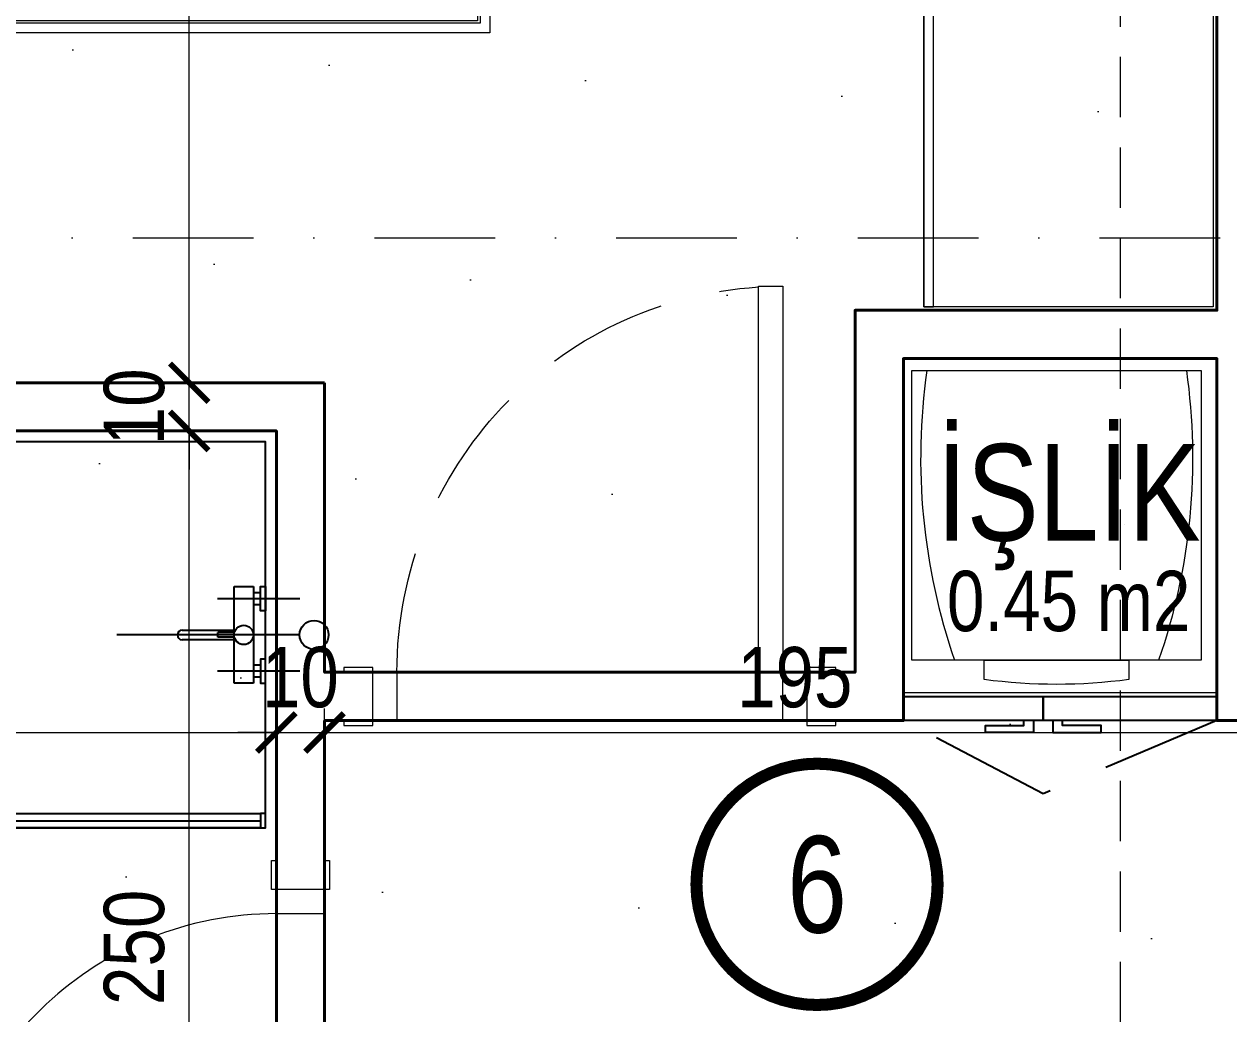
# Model space of a CAD drawing. Header units: centimetres. Extents: x 6300 to 11550, y 0 to 5300.
# Drawn here: x 9777.8 to 10027.6, y 2370.6 to 2575.7 of the extents above; entities that cross this region are included whole.
import ezdxf
from ezdxf.enums import TextEntityAlignment as Align
from ezdxf.xclip import XClip

# ---------------------------------------------------------------- set-up
doc = ezdxf.new("R2010")
doc.units = ezdxf.units.CM
doc.header["$LTSCALE"] = 100
doc.header["$XCLIPFRAME"] = 0
for name, pattern in [('D BLOK_AKS_NK$0$DASHDOT2', [0.5, 0.25, -0.125, 0, -0.125]), ('D BLOK_STA_NK$0$HIDDEN2', [0.1875, 0.125, -0.0625]), ('xref_1+1_B_PLAN$0$( Hidden )', [0.375, 0.25, -0.125]), ('xref_1+1_B_PLAN$0$HIDDEN', [0.375, 0.25, -0.125])]:
    doc.linetypes.add(name, pattern=pattern)
for name, color, linetype, lineweight in [('D BLOK_AKS_NK$0$MYD - AKS', 8, 'D BLOK_AKS_NK$0$DASHDOT2', 15), ('D BLOK_STA_NK$0$MYD - IZ-1', 8, 'D BLOK_STA_NK$0$HIDDEN2', 20), ('D BLOK_ZK$0$MYD - BAGIMSIZ BOLUM', 10, 'Continuous', 18), ('D BLOK_ZK$0$MYD - DIM-IC', 10, 'Continuous', 20), ('xref_1+1_B_PLAN$0$MYD - DUVAR', 4, 'Continuous', 40), ('xref_1+1_B_PLAN$0$MYD - GOR-ARKA', 8, 'Continuous', 9), ('xref_1+1_B_PLAN$0$MYD - KAPI', 2, 'Continuous', 20), ('xref_1+1_B_PLAN$0$SAA_TEFRİS', 254, 'Continuous', 5), ('xref_1+1_B_PLAN$0$xref_1+1_B_PLAN$0$MYD - TEFRIS-ISLAK', 5, 'Continuous', 20), ('xref_1+1_B_TEXT$0$MYD - TEXT', 7, 'Continuous', 20), ('xref_1+1_B_TEXT$0$MYD - TEXT-M2', 1, 'Continuous', 20)]:
    doc.layers.add(name, color=color, linetype=linetype, lineweight=lineweight)
doc.layers.add('xref_1+1_B_PLAN$0$00_VİTRİFİYE AKS', color=7, linetype='xref_1+1_B_PLAN$0$HIDDEN', true_color=0xf94306)
for name, color, linetype in [('xref_1+1_B_PLAN$0$Pcelik', 142, 'Continuous'), ('xref_1+1_B_PLAN$0$Pkapı', 52, 'Continuous'), ('xref_1+1_B_PLAN$0$Pvitrifiye', 70, 'Continuous')]:
    doc.layers.add(name, color=color, linetype=linetype)
doc.layers.add('xref_1+1_B_PLAN$0$xref_1+1_B_TEXT$0$MYD - ALAN-NET', color=30, linetype='Continuous', lineweight=9, plot=False)
doc.layers.add('xref_1+1_B_TEXT$0$MYD - ALAN-NET', color=30, linetype='Continuous', lineweight=9, plot=False)
doc.styles.add('D BLOK_ZK$0$MYD_1.25mm', font='ARIALN.TTF', dxfattribs={"height": 12.5})
doc.styles.add('D BLOK_ZK$0$MYD_4.00mm_B', font='arial.ttf', dxfattribs={"width": 0.8, "height": 40})
doc.styles.add('xref_1+1_B_TEXT$0$0ZG_2.50mm_B', font='arial.ttf', dxfattribs={"width": 0.8, "height": 25})
doc.styles.add('xref_1+1_B_TEXT$0$0ZG_4.00mm_B', font='arial.ttf', dxfattribs={"width": 0.8, "height": 40})
doc.styles.add('xref_1+1_B_TEXT$0$Standard', font='arial.ttf')
doc.dimstyles.new('D BLOK_ZK$0$MYD_DIM050', dxfattribs={"dimscale": 0, "dimtxt": 12.5, "dimasz": 8, "dimexe": 5, "dimexo": 0, "dimgap": 5, "dimtad": 1, "dimdec": 1, "dimrnd": 0.5, "dimzin": 12, "dimdsep": 46, "dimtxsty": 'D BLOK_ZK$0$MYD_1.25mm', "dimblk": 'D BLOK_ZK$0$_ARCHTICK', "dimcen": 0.09, "dimdle": 5, "dimclrd": 256, "dimclre": 256, "dimclrt": 256, "dimadec": 0, "dimazin": 0, "dimtfac": 1, "dimtdec": 1, "dimtix": 1, "dimtofl": 0, "dimtmove": 2, "dimatfit": 1, "dimldrblk": 'D BLOK_ZK$0$_ARCHTICK', "dimfxl": 30, "dimfxlon": 1, "dimtolj": 1, "dimtzin": 0, "dimlwd": -1, "dimlwe": -1, "dimarcsym": 0})

# ---------------------------------------------------------------- blocks, each defined once
blk = doc.blocks.new('xref_1+1_B_TEXT$0$TAG_MAHAL_01')
at = {"style": 'xref_1+1_B_TEXT$0$Standard', "width": 0.65, "flags": 1}
blk.add_attdef('M2', text='', height=20, dxfattribs=at).set_placement((0, 0), align=Align.MIDDLE_RIGHT)
at = {"layer": 'xref_1+1_B_TEXT$0$MYD - TEXT', "style": 'xref_1+1_B_TEXT$0$0ZG_4.00mm_B', "width": 0.8}
blk.add_attdef('MAHAL_ADI', text='', height=40, dxfattribs=at).set_placement((0, -32.5), align=Align.MIDDLE_CENTER)
at = {"layer": 'xref_1+1_B_TEXT$0$MYD - TEXT-M2', "style": 'xref_1+1_B_TEXT$0$0ZG_2.50mm_B', "width": 0.8}
blk.add_attdef('MAHAL_M2', text='', height=25, dxfattribs=at).set_placement((0, -77.5), align=Align.MIDDLE_CENTER)
blk = doc.blocks.new('xref_1+1_B_TEXT')
at = {"layer": 'xref_1+1_B_TEXT$0$MYD - ALAN-NET'}
h = blk.add_hatch(dxfattribs=at)
h.set_pattern_fill('DOTS', color=1, scale=30, angle=60)
h.paths.add_polyline_path([(3442.28, 1530.61), (3692.28, 1530.61), (3692.28, 1625.61), (3442.28, 1625.61)])
h.paths.add_polyline_path([(3077.28, 1615.61), (3412.28, 1615.61), (3412.28, 1500.61), (3432.28, 1500.61), (3432.28, 1320.61), (3357.28, 1320.61), (3357.28, 1245.61), (3247.28, 1245.61), (3247.28, 1305.61), (3077.28, 1305.61)])
h.paths.add_polyline_path([(3442.28, 1515.61), (3717.28, 1515.61), (3717.28, 1470.61), (3742.28, 1470.61), (3742.28, 990.61), (3717.28, 990.61), (3717.28, 988.11), (3467.28, 988.11), (3467.28, 1013.11), (3442.28, 1013.11)])
h.paths.add_polyline_path([(3247.28, 1045.61), (3412.28, 1045.61), (3412.28, 1060.61), (3432.28, 1060.61), (3432.28, 1130.61), (3442.28, 1130.61), (3442.28, 1235.61), (3247.28, 1235.61)])
h.paths.add_polyline_path([(3137.28, 1125.61), (3137.28, 1045.61), (3237.28, 1045.61), (3237.28, 1295.61), (3077.28, 1295.61), (3077.28, 1125.61)])
h.paths.add_polyline_path([(3367.28, 1310.61), (3432.28, 1310.61), (3432.28, 1241.36), (3367.28, 1241.36)])
for points in [[(3077.28, 1615.61), (3412.28, 1615.61), (3412.28, 1500.61), (3432.28, 1500.61), (3432.28, 1320.61), (3357.28, 1320.61), (3357.28, 1245.61), (3247.28, 1245.61), (3247.28, 1305.61), (3077.28, 1305.61)], [(3367.28, 1310.61), (3432.28, 1310.61), (3432.28, 1241.36), (3367.28, 1241.36)], [(3137.28, 1125.61), (3137.28, 1045.61), (3237.28, 1045.61), (3237.28, 1295.61), (3077.28, 1295.61), (3077.28, 1125.61)], [(3247.28, 1045.61), (3412.28, 1045.61), (3412.28, 1060.61), (3432.28, 1060.61), (3432.28, 1130.61), (3442.28, 1130.61), (3442.28, 1235.61), (3247.28, 1235.61)]]:
    blk.add_lwpolyline(points, close=True, dxfattribs=at)
ref = blk.add_blockref('xref_1+1_B_TEXT$0$TAG_MAHAL_01', (3401.56, 1299.14), dxfattribs=dict(xscale=0.5, yscale=0.5, zscale=0.5))
ref.add_attrib('MAHAL_ADI', 'İŞLİK', dxfattribs={"layer": 'xref_1+1_B_TEXT$0$MYD - TEXT', "height": 20, "style": 'xref_1+1_B_TEXT$0$0ZG_4.00mm_B', "width": 0.8}).set_placement((3401.56, 1282.89), align=Align.MIDDLE_CENTER)
ref.add_attrib('MAHAL_M2', '0.45 m2', dxfattribs={"layer": 'xref_1+1_B_TEXT$0$MYD - TEXT-M2', "height": 12.5, "style": 'xref_1+1_B_TEXT$0$0ZG_2.50mm_B', "width": 0.8}).set_placement((3401.56, 1260.39), align=Align.MIDDLE_CENTER)
blk = doc.blocks.new('xref_1+1_B_PLAN$0$KAPI - 080')
at = {"layer": 'xref_1+1_B_PLAN$0$MYD - KAPI', "ltscale": 2}
for p, q in [((10, 70), (5, 70)), ((5, 70), (5, 0)), ((10, 0), (10, 70)), ((0, 0), (10, 0)), ((80, 0), (75, 0))]:
    blk.add_line(p, q, dxfattribs=at)
at = {"layer": 'xref_1+1_B_PLAN$0$MYD - KAPI', "linetype": 'xref_1+1_B_PLAN$0$HIDDEN'}
blk.add_arc((5, 0), 70, 0, 85.904, dxfattribs=at)
blk = doc.blocks.new('*U376')
at = {"layer": 'xref_1+1_B_PLAN$0$MYD - GOR-ARKA'}
blk.add_lwpolyline([(5, 0), (-65, 0), (-65, -10), (5, -10)], close=True, dxfattribs=at)
at = {"layer": 'xref_1+1_B_PLAN$0$MYD - KAPI'}
for points in [[(-70, 1), (-76, 1), (-76, 0), (-65, 0), (-65, -10), (-76, -10), (-76, -11), (-70, -11)], [(5, -10), (5, 0), (16, 0), (16, 1), (16, 1), (10, 1), (10, -11), (16, -11), (16, -10)]]:
    blk.add_lwpolyline(points, close=True, dxfattribs=at)
at = {"layer": 'xref_1+1_B_PLAN$0$MYD - KAPI', "xscale": -1, "rotation": 1.636399016291535e-07}
blk.add_blockref('xref_1+1_B_PLAN$0$KAPI - 080', (10, 0), dxfattribs=at)
blk = doc.blocks.new('xref_1+1_B_PLAN$0$KAPI - 090')
at = {"layer": 'xref_1+1_B_PLAN$0$MYD - KAPI', "ltscale": 2}
for points in [[(10, 80), (5, 80), (5, 0), (10, 0), (10, 80)], [(0, 0), (5, 0)], [(85, 0), (90, 0)]]:
    blk.add_lwpolyline(points, dxfattribs=at)
at = {"layer": 'xref_1+1_B_PLAN$0$MYD - KAPI', "linetype": 'xref_1+1_B_PLAN$0$HIDDEN'}
blk.add_lwpolyline([(85, 0, 0.396012), (10, 79.84)], format="xyb", dxfattribs=at)
blk = doc.blocks.new('*U375')
at = {"layer": 'xref_1+1_B_PLAN$0$MYD - GOR-ARKA'}
blk.add_lwpolyline([(5, 0), (-75, 0), (-75, -10), (5, -10)], close=True, dxfattribs=at)
at = {"layer": 'xref_1+1_B_PLAN$0$MYD - KAPI'}
for points in [[(-80, -11), (-80, 1), (-86, 1), (-86, 0), (-75, 0), (-75, -10), (-86, -10), (-86, -11)], [(5, -10), (5, 0), (16, 0), (16, 1), (16, 1), (10, 1), (10, -11), (16, -11), (16, -10)]]:
    blk.add_lwpolyline(points, close=True, dxfattribs=at)
at = {"layer": 'xref_1+1_B_PLAN$0$MYD - KAPI', "xscale": -1, "rotation": 1.636399016291535e-07}
blk.add_blockref('xref_1+1_B_PLAN$0$KAPI - 090', (10, 0), dxfattribs=at)
blk = doc.blocks.new('xref_1+1_B_PLAN$0$xref_1+1_B_PLAN$0$TEF - BANYO - ÇAMAŞIR MAKİNESİ')
at = {"layer": 'xref_1+1_B_PLAN$0$xref_1+1_B_PLAN$0$MYD - TEFRIS-ISLAK'}
blk.add_lwpolyline([(5, -65), (5, -5), (65, -5), (65, -65)], close=True, dxfattribs=at)
for points in [[(5, -8.1, -0.119212), (65, -13.85)], [(5, -61.9, 0.119212), (65, -56.15)]]:
    blk.add_lwpolyline(points, format="xyb", dxfattribs=at)
blk.add_lwpolyline([(69, -50), (65, -50), (65, -20), (69, -20, -0.066667), (69, -50)], format="xyb", close=True, dxfattribs=at)
blk = doc.blocks.new('xref_1+1_B_PLAN$0$banyo batarya')
at = {"layer": 'xref_1+1_B_PLAN$0$00_VİTRİFİYE AKS', "ltscale": 6}
for points in [[(74322.34, -67160.49), (74339.39, -67160.49)], [(74322.34, -67167.99), (74360.27, -67167.99)], [(74322.34, -67175.49), (74339.39, -67175.49)]]:
    blk.add_lwpolyline(points, dxfattribs=at)
at = {"layer": 'xref_1+1_B_PLAN$0$Pvitrifiye'}
for p, q in [((74331.94, -67177.99), (74331.94, -67157.99)), ((74331.94, -67157.99), (74335.94, -67157.99)), ((74335.94, -67157.99), (74335.94, -67177.99)), ((74330.44, -67159.24), (74331.94, -67159.24)), ((74330.44, -67161.74), (74331.94, -67161.74)), ((74335.94, -67166.99), (74346.7, -67166.99)), ((74339.28, -67167.49), (74339.28, -67168.49)), ((74335.87, -67168.49), (74339.28, -67168.49)), ((74346.7, -67168.99), (74335.94, -67168.99)), ((74330.44, -67174.24), (74331.94, -67174.24)), ((74330.44, -67176.74), (74331.94, -67176.74)), ((74335.94, -67177.99), (74331.94, -67177.99))]:
    blk.add_line(p, q, dxfattribs=at)
for points in [[(74329.44, -67157.99), (74329.44, -67162.99), (74330.44, -67162.99), (74330.44, -67157.99)], [(74329.44, -67177.99), (74329.44, -67172.99), (74330.44, -67172.99), (74330.44, -67177.99)]]:
    blk.add_lwpolyline(points, close=True, dxfattribs=at)
blk.add_lwpolyline([(74335.87, -67167.49), (74339.28, -67167.49)], dxfattribs=at)
blk.add_circle((74333.94, -67167.99), 2, dxfattribs=at)
blk.add_arc((74346.7, -67167.99), 1, 270, 90, dxfattribs=at)
blk = doc.blocks.new('xref_1+1_B_PLAN$0$80155dus_5')
at = {"layer": 'xref_1+1_B_PLAN$0$Pcelik', "ltscale": 6, "elevation": 0}
for points in [[(28302.14, -9209.62), (28336, -9209.62), (28329.91, -9205.23)], [(28437.89, -9218.58), (28363.92, -9218.59)]]:
    blk.add_lwpolyline(points, dxfattribs=at)
at = {"layer": 'xref_1+1_B_PLAN$0$Pcelik', "elevation": 0}
blk.add_lwpolyline([(28284.92, -9212.59), (28283.92, -9212.59), (28283.92, -9215.59), (28284.92, -9215.59)], close=True, dxfattribs=at)
at = {"layer": 'xref_1+1_B_PLAN$0$Pcelik'}
for points in [[(28362.92, -9212.59), (28284.92, -9212.59)], [(28362.92, -9214.09), (28284.92, -9214.09)], [(28362.92, -9215.59), (28284.92, -9215.59)], [(28362.92, -9215.59), (28437.92, -9215.59)], [(28364.92, -9217.09), (28437.92, -9217.09)], [(28363.92, -9218.59), (28437.92, -9218.59)]]:
    blk.add_lwpolyline(points, dxfattribs=at)
for points in [[(28363.92, -9212.59), (28362.92, -9212.59), (28362.92, -9215.59), (28363.92, -9215.59)], [(28364.92, -9215.59), (28363.92, -9215.59), (28363.92, -9218.59), (28364.92, -9218.59)], [(28438.92, -9215.59), (28437.92, -9215.59), (28437.92, -9218.59), (28438.92, -9218.59)]]:
    blk.add_lwpolyline(points, close=True, dxfattribs=at)
at = {"layer": 'xref_1+1_B_PLAN$0$Pvitrifiye'}
blk.add_lwpolyline([(28283.92, -9138.59), (28283.92, -9218.59), (28438.92, -9218.59), (28438.92, -9138.59)], close=True, dxfattribs=at)
blk.add_circle((28448.98, -9178.59, 0), 3, dxfattribs=at)
at = {"layer": 'xref_1+1_B_PLAN$0$Pvitrifiye', "rotation": 180}
blk.add_blockref('xref_1+1_B_PLAN$0$banyo batarya', (102768.35, -76346.58), dxfattribs=at)
blk = doc.blocks.new('xref_1+1_B_PLAN$0$yatak 160x200')
at = {"layer": 'xref_1+1_B_PLAN$0$SAA_TEFRİS', "elevation": 0}
for points in [[(72993.6, -55381.27), (72993.6, -55546.27), (73198.6, -55546.27), (73198.6, -55381.27)], [(72995.6, -55383.27), (72995.6, -55544.27), (73196.6, -55544.27), (73196.6, -55383.27)], [(72996.1, -55383.77), (72996.1, -55543.77), (73196.1, -55543.77), (73196.1, -55383.77)], [(73141.1, -55458.77), (73191.1, -55458.77), (73191.1, -55388.77), (73141.1, -55388.77)], [(73141.1, -55468.77), (73191.1, -55468.77), (73191.1, -55538.77), (73141.1, -55538.77)]]:
    blk.add_lwpolyline(points, close=True, dxfattribs=at)
for points in [[(73096.65, -55383.77), (73096.65, -55543.77)], [(73116.65, -55383.77), (73116.65, -55543.77)]]:
    blk.add_lwpolyline(points, dxfattribs=at)
blk = doc.blocks.new('xref_1+1_B_PLAN')
at = {"layer": 'xref_1+1_B_PLAN$0$MYD - DUVAR'}
for points in [[(947.28, 721.29), (1117.28, 721.29), (1117.28, 1031.29), (762.28, 1031.29), (762.28, 736.29), (837.28, 736.29), (837.28, 661.29), (947.28, 661.29)], [(947.28, 651.29), (827.28, 651.29), (827.28, 726.29), (762.28, 726.29), (762.28, 651.29), (752.28, 651.29), (752.28, 931.29), (452.28, 931.29), (452.28, 403.79), (727.28, 403.79), (727.28, 428.79), (752.28, 428.79), (752.28, 546.29), (762.28, 546.29), (762.28, 461.29), (947.28, 461.29)], [(1057.28, 541.29), (1057.28, 461.29), (957.28, 461.29), (957.28, 711.29), (1117.28, 711.29), (1117.28, 541.29)]]:
    blk.add_lwpolyline(points, close=True, dxfattribs=at)
blk.add_lwpolyline([(957.28, 711.29), (957.28, 651.29)], dxfattribs=at)
at = {"layer": 'xref_1+1_B_PLAN$0$Pkapı', "linetype": 'xref_1+1_B_PLAN$0$( Hidden )'}
for p, q in [((762.28, 651.29), (798.28, 636.09)), ((798.28, 636.09), (827.28, 651.29))]:
    blk.add_line(p, q, dxfattribs=at)
at = {"layer": 'xref_1+1_B_PLAN$0$Pkapı'}
for points in [[(762.28, 651.29), (798.28, 651.29), (798.28, 656.29), (762.28, 656.29)], [(798.28, 651.29), (827.28, 651.29), (827.28, 656.29), (798.28, 656.29)]]:
    blk.add_lwpolyline(points, close=True, dxfattribs=at)
for points in [[(796.28, 651.29), (796.28, 648.79), (786.28, 648.79), (786.28, 650.29), (794.28, 650.29), (794.28, 651.29)], [(800.28, 651.29), (800.28, 648.79), (810.28, 648.79), (810.28, 650.29), (802.28, 650.29), (802.28, 651.29)]]:
    blk.add_lwpolyline(points, dxfattribs=at)
at = {"layer": 'xref_1+1_B_PLAN$0$SAA_TEFRİS'}
blk.add_lwpolyline([(763.03, 914.79), (763.03, 737.04), (823.03, 737.04), (823.03, 1030.54), (821.03, 1030.54)], dxfattribs=at)
blk.add_lwpolyline([(823.03, 737.04), (821.03, 737.04), (821.03, 1030.54), (823.03, 1030.54)], close=True, dxfattribs=at)
at = {"layer": 'xref_1+1_B_PLAN$0$MYD - KAPI', "xscale": -1}
blk.add_blockref('*U375', (857.28, 661.29), dxfattribs=at)
at = {"layer": 'xref_1+1_B_PLAN$0$MYD - KAPI', "rotation": 270}
blk.add_blockref('*U376', (957.28, 546.29), dxfattribs=at)
at = {"layer": 'xref_1+1_B_PLAN$0$SAA_TEFRİS'}
blk.add_blockref('xref_1+1_B_PLAN$0$yatak 160x200', (-72080.56, 56340.06, 0), dxfattribs=at)
at = {"layer": 'xref_1+1_B_PLAN$0$xref_1+1_B_PLAN$0$MYD - TEFRIS-ISLAK', "xscale": -1, "rotation": 89.99999999999993}
blk.add_blockref('xref_1+1_B_PLAN$0$xref_1+1_B_PLAN$0$TEF - BANYO - ÇAMAŞIR MAKİNESİ', (760.51, 728.79), dxfattribs=at)
at = {"layer": 'xref_1+1_B_PLAN$0$xref_1+1_B_TEXT$0$MYD - ALAN-NET', "xscale": -1}
blk.add_blockref('xref_1+1_B_PLAN$0$80155dus_5', (29398.45, 9847.63), dxfattribs=at)
blk = doc.blocks.new('D BLOK_STA_NK')
at = {"layer": 'D BLOK_STA_NK$0$MYD - IZ-1', "color": 215, "true_color": 0xa953a0}
blk.add_lwpolyline([(3705.11, 2256.42), (3705.11, 2696.42), (3735.11, 2696.42), (3735.11, 2256.42)], close=True, dxfattribs=at)
blk = doc.blocks.new('D BLOK_AKS_NK')
at = {"layer": 'D BLOK_AKS_NK$0$MYD - AKS'}
blk.add_lwpolyline([(193.78, 2531.42), (4534.65, 2531.42)], dxfattribs=at)
blk = doc.blocks.new('D BLOK_ZK$0$TAG_BBOLUM')
at = {"layer": 'D BLOK_ZK$0$MYD - BAGIMSIZ BOLUM', "const_width": 5}
blk.add_lwpolyline([(0, 50, -1), (0, -50, -1)], format="xyb", close=True, dxfattribs=at)
at = {"layer": 'D BLOK_ZK$0$MYD - BAGIMSIZ BOLUM', "color": 2, "style": 'D BLOK_ZK$0$MYD_4.00mm_B', "width": 0.8}
blk.add_attdef('B-BOLUM', text='', height=40, dxfattribs=at).set_placement((0, 0), align=Align.MIDDLE_CENTER)
blk = doc.blocks.new('D BLOK_ZK$0$_ARCHTICK')
at = {"color": 0, "linetype": 'ByBlock', "const_width": 0.15}
blk.add_lwpolyline([(-0.5, -0.5), (0.5, 0.5)], dxfattribs=at)
blk = doc.blocks.new('*D240')
at = {"layer": 'D BLOK_ZK$0$MYD - DIM-IC', "transparency": 16777216}
for p, q in [((3512.06, 2236.42), (3512.06, 2496.42)), ((3512.06, 2491.42), (3517.06, 2491.42)), ((3512.06, 2241.42), (3517.06, 2241.42))]:
    blk.add_line(p, q, dxfattribs=at)
at = {"layer": 'Defpoints', "color": 0, "transparency": 16777216}
for p in [(3512.06, 2491.42), (3512.06, 2491.42), (3512.06, 2241.42)]:
    blk.add_point(p, dxfattribs=at)
at = {"layer": 'D BLOK_ZK$0$MYD - DIM-IC', "transparency": 16777216, "xscale": 8, "yscale": 8, "zscale": 8}
for p, rotation in [((3512.06, 2491.42), 90), ((3512.06, 2241.42), 270)]:
    blk.add_blockref('D BLOK_ZK$0$_ARCHTICK', p, dxfattribs=dict(at, rotation=rotation))
at = {"layer": 'D BLOK_ZK$0$MYD - DIM-IC', "transparency": 16777216, "insert": (3500.68, 2384.43), "char_height": 12.5, "attachment_point": 5, "rotation": 90, "style": 'D BLOK_ZK$0$MYD_1.25mm'}
blk.add_mtext('\\A1;250', dxfattribs=at)
blk = doc.blocks.new('*D241')
at = {"layer": 'D BLOK_ZK$0$MYD - DIM-IC', "transparency": 16777216}
for p, q in [((3512.06, 2501.42), (3512.06, 2509.42)), ((3512.06, 2501.42), (3517.06, 2501.42)), ((3512.06, 2491.42), (3517.06, 2491.42)), ((3512.06, 2491.42), (3512.06, 2483.42))]:
    blk.add_line(p, q, dxfattribs=at)
at = {"layer": 'Defpoints', "color": 0, "transparency": 16777216}
for p in [(3512.06, 2501.42), (3512.06, 2501.42), (3512.06, 2491.42)]:
    blk.add_point(p, dxfattribs=at)
at = {"layer": 'D BLOK_ZK$0$MYD - DIM-IC', "transparency": 16777216, "xscale": 8, "yscale": 8, "zscale": 8}
for p, rotation in [((3512.06, 2501.42), 270), ((3512.06, 2491.42), 90)]:
    blk.add_blockref('D BLOK_ZK$0$_ARCHTICK', p, dxfattribs=dict(at, rotation=rotation))
at = {"layer": 'D BLOK_ZK$0$MYD - DIM-IC', "transparency": 16777216, "insert": (3500.68, 2496.42), "char_height": 12.5, "attachment_point": 5, "rotation": 90, "style": 'D BLOK_ZK$0$MYD_1.25mm'}
blk.add_mtext('\\A1;10', dxfattribs=at)
blk = doc.blocks.new('*D242')
at = {"layer": 'D BLOK_ZK$0$MYD - DIM-IC', "transparency": 16777216}
for p, q in [((3512.06, 2496.42), (3512.06, 2816.42)), ((3512.06, 2811.42), (3517.06, 2811.42)), ((3512.06, 2501.42), (3517.06, 2501.42))]:
    blk.add_line(p, q, dxfattribs=at)
at = {"layer": 'Defpoints', "color": 0, "transparency": 16777216}
for p in [(3512.06, 2811.42), (3512.06, 2811.42), (3512.06, 2501.42)]:
    blk.add_point(p, dxfattribs=at)
at = {"layer": 'D BLOK_ZK$0$MYD - DIM-IC', "transparency": 16777216, "xscale": 8, "yscale": 8, "zscale": 8}
for p, rotation in [((3512.06, 2811.42), 90), ((3512.06, 2501.42), 270)]:
    blk.add_blockref('D BLOK_ZK$0$_ARCHTICK', p, dxfattribs=dict(at, rotation=rotation))
at = {"layer": 'D BLOK_ZK$0$MYD - DIM-IC', "transparency": 16777216, "insert": (3500.68, 2656.42), "char_height": 12.5, "attachment_point": 5, "rotation": 90, "style": 'D BLOK_ZK$0$MYD_1.25mm'}
blk.add_mtext('\\A1;310', dxfattribs=at)
blk = doc.blocks.new('*D319')
at = {"layer": 'D BLOK_ZK$0$MYD - DIM-IC', "transparency": 16777216}
for p, q in [((3370.11, 2428.92), (3370.11, 2433.95)), ((3530.11, 2428.95), (3530.11, 2433.95)), ((3365.11, 2428.95), (3535.11, 2428.95))]:
    blk.add_line(p, q, dxfattribs=at)
at = {"layer": 'Defpoints', "color": 0, "transparency": 16777216}
for p in [(3370.11, 2428.92), (3530.11, 2428.95), (3530.11, 2428.95)]:
    blk.add_point(p, dxfattribs=at)
at = {"layer": 'D BLOK_ZK$0$MYD - DIM-IC', "transparency": 16777216, "xscale": 8, "yscale": 8, "zscale": 8, "rotation": 180}
blk.add_blockref('D BLOK_ZK$0$_ARCHTICK', (3370.11, 2428.95), dxfattribs=at)
at = {"layer": 'D BLOK_ZK$0$MYD - DIM-IC', "transparency": 16777216, "xscale": 8, "yscale": 8, "zscale": 8}
blk.add_blockref('D BLOK_ZK$0$_ARCHTICK', (3530.11, 2428.95), dxfattribs=at)
at = {"layer": 'D BLOK_ZK$0$MYD - DIM-IC', "transparency": 16777216, "insert": (3450.11, 2440.33), "char_height": 12.5, "attachment_point": 5, "style": 'D BLOK_ZK$0$MYD_1.25mm'}
blk.add_mtext('\\A1;160', dxfattribs=at)
blk = doc.blocks.new('*D320')
at = {"layer": 'D BLOK_ZK$0$MYD - DIM-IC', "transparency": 16777216}
for p, q in [((3530.11, 2428.95), (3530.11, 2433.95)), ((3540.11, 2428.95), (3540.11, 2433.95)), ((3530.11, 2428.95), (3522.11, 2428.95)), ((3540.11, 2428.95), (3548.11, 2428.95))]:
    blk.add_line(p, q, dxfattribs=at)
at = {"layer": 'Defpoints', "color": 0, "transparency": 16777216}
for p in [(3530.11, 2428.95), (3540.11, 2428.95), (3540.11, 2428.95)]:
    blk.add_point(p, dxfattribs=at)
at = {"layer": 'D BLOK_ZK$0$MYD - DIM-IC', "transparency": 16777216, "xscale": 8, "yscale": 8, "zscale": 8}
blk.add_blockref('D BLOK_ZK$0$_ARCHTICK', (3530.11, 2428.95), dxfattribs=at)
at = {"layer": 'D BLOK_ZK$0$MYD - DIM-IC', "transparency": 16777216, "xscale": 8, "yscale": 8, "zscale": 8, "rotation": 180}
blk.add_blockref('D BLOK_ZK$0$_ARCHTICK', (3540.11, 2428.95), dxfattribs=at)
at = {"layer": 'D BLOK_ZK$0$MYD - DIM-IC', "transparency": 16777216, "insert": (3535.11, 2440.33), "char_height": 12.5, "attachment_point": 5, "style": 'D BLOK_ZK$0$MYD_1.25mm'}
blk.add_mtext('\\A1;10', dxfattribs=at)
blk = doc.blocks.new('*D321')
at = {"layer": 'D BLOK_ZK$0$MYD - DIM-IC', "transparency": 16777216}
for p, q in [((3540.11, 2428.95), (3540.11, 2433.95)), ((3735.11, 2428.95), (3735.11, 2433.95)), ((3535.11, 2428.95), (3740.11, 2428.95))]:
    blk.add_line(p, q, dxfattribs=at)
at = {"layer": 'Defpoints', "color": 0, "transparency": 16777216}
for p in [(3540.11, 2428.95), (3735.11, 2428.95), (3735.11, 2428.95)]:
    blk.add_point(p, dxfattribs=at)
at = {"layer": 'D BLOK_ZK$0$MYD - DIM-IC', "transparency": 16777216, "xscale": 8, "yscale": 8, "zscale": 8, "rotation": 180}
blk.add_blockref('D BLOK_ZK$0$_ARCHTICK', (3540.11, 2428.95), dxfattribs=at)
at = {"layer": 'D BLOK_ZK$0$MYD - DIM-IC', "transparency": 16777216, "xscale": 8, "yscale": 8, "zscale": 8}
blk.add_blockref('D BLOK_ZK$0$_ARCHTICK', (3735.11, 2428.95), dxfattribs=at)
at = {"layer": 'D BLOK_ZK$0$MYD - DIM-IC', "transparency": 16777216, "insert": (3637.61, 2440.33), "char_height": 12.5, "attachment_point": 5, "style": 'D BLOK_ZK$0$MYD_1.25mm'}
blk.add_mtext('\\A1;195', dxfattribs=at)
blk = doc.blocks.new('D BLOK_ZK')
blk.add_blockref('D BLOK_AKS_NK', (0, 0))
ref = blk.add_blockref('xref_1+1_B_PLAN', (4487.4, 1780.13), dxfattribs=dict(xscale=-1))
XClip(ref).set_block_clipping_path([(413.8075607235, 349.068542265), (1178.1324705041, 1087.4358612753)])
blk.add_blockref('D BLOK_STA_NK', (0, 0))
ref = blk.add_blockref('xref_1+1_B_TEXT', (292.83, 1195.81))
XClip(ref).set_block_clipping_path([(134.2933191095, 16.1469460235), (3890.7886473708, 1929.6499255284)])
at = {"layer": 'D BLOK_ZK$0$MYD - BAGIMSIZ BOLUM'}
ref = blk.add_blockref('D BLOK_ZK$0$TAG_BBOLUM', (3642.22, 2397.49), dxfattribs=dict(at, xscale=0.5, yscale=0.5, zscale=0.5))
ref.add_attrib('B-BOLUM', '6', dxfattribs={"color": 2, "linetype": 'ByBlock', "height": 20, "style": 'D BLOK_ZK$0$MYD_4.00mm_B', "width": 0.8}).set_placement((3642.22, 2397.49), align=Align.MIDDLE_CENTER)
at = {"layer": 'D BLOK_ZK$0$MYD - DIM-IC'}
for base, p1, p2, picture, middle in [((3512.06, 2811.42), (3512.06, 2501.42), (3512.06, 2811.42), '*D242', (3500.68, 2656.42)), ((3512.06, 2501.42), (3512.06, 2491.42), (3512.06, 2501.42), '*D241', (3500.68, 2496.42))]:
    dim = blk.add_linear_dim(base=base, p1=p1, p2=p2, angle=90, dimstyle='D BLOK_ZK$0$MYD_DIM050', override={"dimscale": 1}, dxfattribs=at)
    dim.commit()
    dim.dimension.update_dxf_attribs({"geometry": picture, "text_midpoint": middle})
dim = blk.add_linear_dim(base=(3512.06, 2491.42), p1=(3512.06, 2241.42), p2=(3512.06, 2491.42), angle=90, dimstyle='D BLOK_ZK$0$MYD_DIM050', override={"dimscale": 1}, dxfattribs=at)
dim.commit()
dim.dimension.update_dxf_attribs({"geometry": '*D240', "text_midpoint": (3500.68, 2384.43), "dimtype": 128})
for base, p1, p2, picture, middle in [((3530.11, 2428.95), (3370.11, 2428.92), (3530.11, 2428.95), '*D319', (3450.11, 2440.33)), ((3540.11, 2428.95), (3530.11, 2428.95), (3540.11, 2428.95), '*D320', (3535.11, 2440.33)), ((3735.11, 2428.95), (3540.11, 2428.95), (3735.11, 2428.95), '*D321', (3637.61, 2440.33))]:
    dim = blk.add_linear_dim(base=base, p1=p1, p2=p2, dimstyle='D BLOK_ZK$0$MYD_DIM050', override={"dimscale": 1}, dxfattribs=at)
    dim.commit()
    dim.dimension.update_dxf_attribs({"geometry": picture, "text_midpoint": middle})

msp = doc.modelspace()

# ---------------------------------------------------------------- block references
ref = msp.add_blockref('D BLOK_ZK', (6300, 0))
XClip(ref).set_block_clipping_path([(24.9999999999, 25.0000000598), (4724.9999999999, 4424.0000000001)])

doc.saveas('drawing.dxf')
